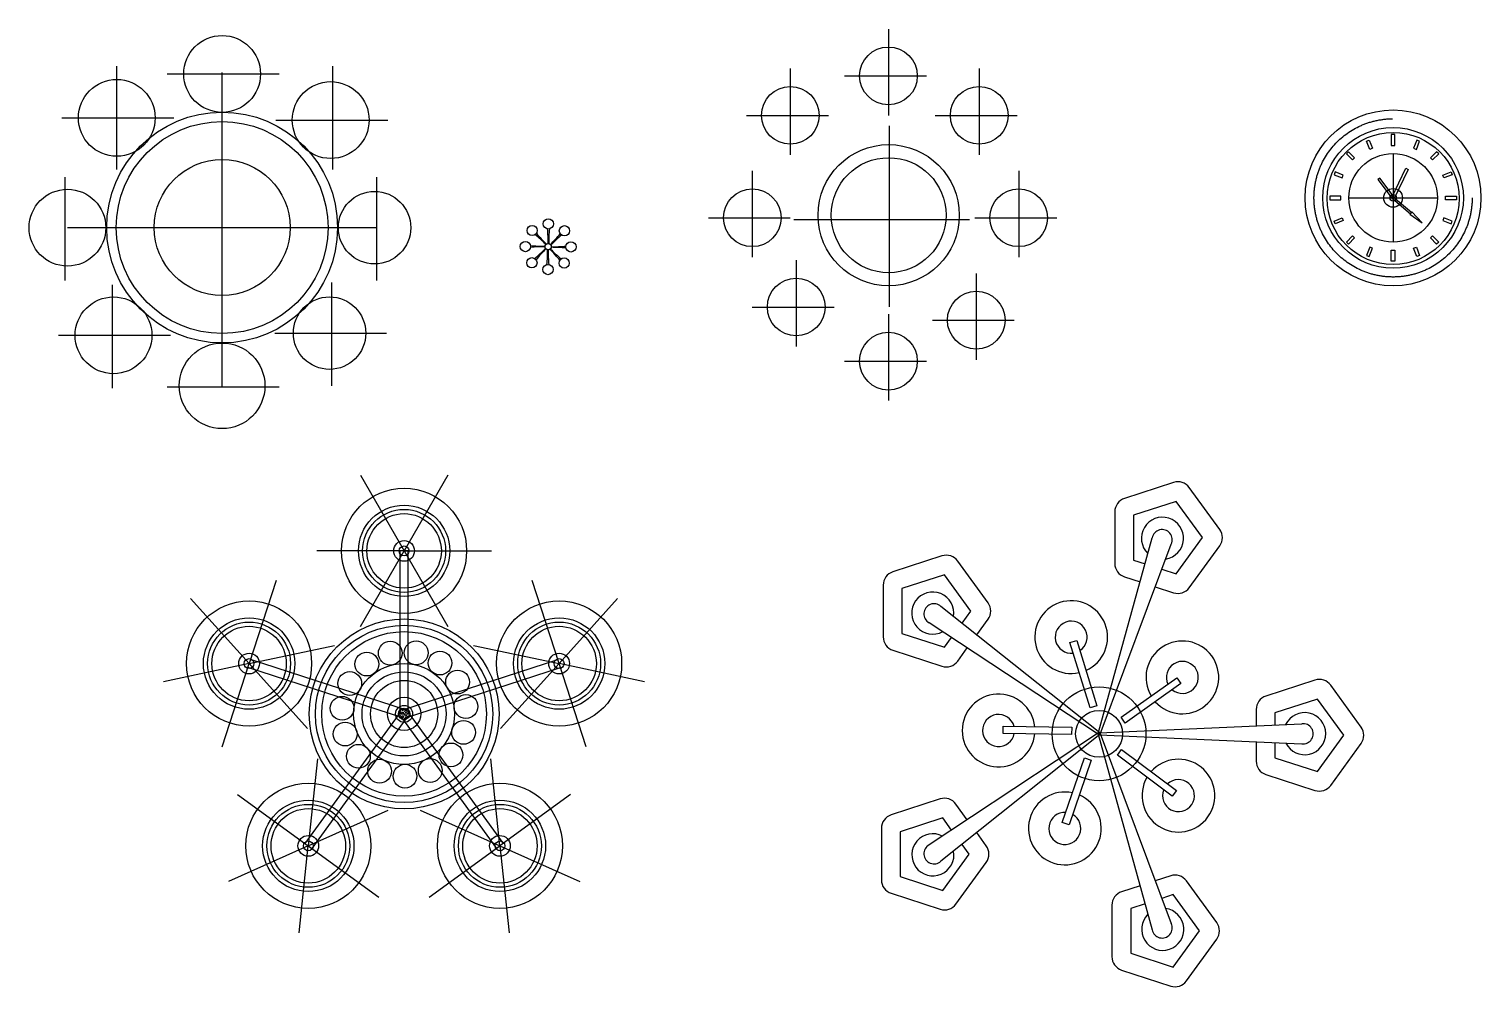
# Model space of a CAD drawing. Extents: x -42728 to 99010, y -18674 to 47645.
# Drawn here: x 91702 to 94180, y 6887 to 8523 of the extents above; entities that cross this region are included whole.
import ezdxf

# ---------------------------------------------------------------- set-up
doc = ezdxf.new("R2010")
doc.units = 0
doc.header["$LTSCALE"] = 100
doc.header["$MEASUREMENT"] = 0
doc.linetypes.add('HIDDEN', pattern=[9.524999999999999, 6.35, -3.175])
doc.layers.get('0').update_dxf_attribs({"linetype": 'CONTINUOUS'})
for name, color, linetype in [('2', 3, 'CONTINUOUS'), ('9', 9, 'CONTINUOUS'), ('PUB_TEXT', 7, 'CONTINUOUS'), ('TOTHER', 7, 'CONTINUOUS'), ('WINDOW', 2, 'CONTINUOUS'), ('家具', 223, 'CONTINUOUS')]:
    doc.layers.add(name, color=color, linetype=linetype)

# ---------------------------------------------------------------- blocks, each defined once
blk = doc.blocks.new('A$C46AA70C5')
at = {"layer": 'PUB_TEXT', "color": 3}
for p, q in [((39.97670522844419, 5.301207900694862), (39.97670522844419, -9.602270438335836e-06)), ((39.97670522844419, 5.301207900694862), (65.57031755315256, 2.65059914921585)), ((39.97670522844419, -9.602270438335836e-06), (65.57031755315256, 2.65059914921585))]:
    blk.add_line(p, q, dxfattribs=at)
blk.add_lwpolyline([(-7.476570317521691e-06, 1.411411084038264), (39.97670522844419, 1.411411084038264), (39.97670522842964, 3.88978721438616), (-7.47658486943692e-06, 3.889787214371609)], close=True, dxfattribs=at)
blk = doc.blocks.new('时钟')
at = {"layer": 'PUB_TEXT', "color": 9}
for p, q in [((177.4332008028723, -204.0581457239459), (177.4332008028723, -355.258145723943)), ((101.8332008028665, -279.6581457239445), (253.0332008028781, -279.6581457239445))]:
    blk.add_line(p, q, dxfattribs=at)
at = {"layer": 'PUB_TEXT', "color": 3}
for points in [[(174.3227767725621, -171.6581457239445), (174.3227767725621, -190.3206899058641), (180.5436248331825, -190.3206899058641), (180.5436248331825, -171.6581457239445)], [(136.9117767510033, -181.0998380277815), (142.3245744001033, -195.0141320101902), (137.6864764059865, -196.8183978932138), (132.2736787568865, -182.9041039108197)], [(217.9546248547413, -181.0998380277815), (212.5418272056413, -195.0141320101902), (217.1799251997581, -196.8183978932138), (222.5927228488581, -182.9041039108197)], [(97.73252156416129, -204.3983179408679), (108.2896508003469, -214.9554471770498), (111.8086938790511, -211.4364040983346), (101.2515646428801, -200.879274862149)], [(251.7712202090188, -200.8792748621563), (241.2140909728332, -211.4364040983419), (244.733134051552, -214.9554471770462), (255.2902632877376, -204.3983179408751)], [(76.64945082120539, -240.0585300489984), (90.5637448036141, -245.4713276980983), (92.36801068663772, -240.8332297039815), (78.45371670424356, -235.4204320548743)], [(151.409563876121, -248.5530646533043), (175.6643959930952, -280.9811372042823), (179.2020056126494, -278.3351542436067), (154.9471734956751, -245.9070816926287)], [(202.9427509829111, -231.0061556653891), (179.4291060067626, -280.6043694444161), (175.4372955989675, -278.7119220034656), (198.9509405751305, -229.1137082244459)], [(278.2169507845392, -240.0585300489984), (264.3026568021305, -245.4713276980983), (262.4983909191069, -240.8332297039815), (276.4126849015011, -235.4204320548743)], [(88.09574498479196, -276.5477216936342), (69.4332008028723, -276.5477216936342), (69.4332008028723, -282.7685697542547), (88.09574498479196, -282.7685697542547)], [(266.7706566209526, -276.5477216936342), (285.4332008028723, -276.5477216936342), (285.4332008028723, -282.7685697542547), (266.7706566209526, -282.7685697542547)], [(76.64945082120539, -319.2577613988906), (90.5637448036141, -313.8449637497906), (92.36801068663772, -318.4830617439075), (78.45371670424356, -323.8958593930147)], [(278.2169507845392, -319.2577613988906), (264.3026568021305, -313.8449637497906), (262.4983909191069, -318.4830617439075), (276.4126849015011, -323.8958593930147)], [(97.73252156416129, -354.9179735070211), (108.2896508003469, -344.3608442708392), (111.8086938790511, -347.8798873495543), (101.2515646428801, -358.4370165857399)], [(251.7712202090188, -358.4370165857326), (241.2140909728332, -347.8798873495471), (244.733134051552, -344.3608442708428), (255.2902632877376, -354.9179735070138)], [(136.9117767510033, -379.5200873286885), (142.3245744001033, -365.6057933462798), (137.6864764059865, -363.8015274632562), (132.2736787568865, -377.7158214456504)], [(174.3227767725621, -387.6581457239445), (174.3227767725621, -368.9956015420248), (180.5436248331825, -368.9956015420248), (180.5436248331825, -387.6581457239445)], [(217.9546248547413, -379.5200873286885), (212.5418272056413, -365.6057933462798), (217.1799251997581, -363.8015274632562), (222.5927228488581, -377.7158214456504)]]:
    blk.add_lwpolyline(points, close=True, dxfattribs=at)
at = {"layer": 'PUB_TEXT', "color": 2}
for radius in [150, 120]:
    blk.add_circle((177.4332008028723, -279.6581457239445), radius, dxfattribs=at)
at = {"layer": 'PUB_TEXT', "color": 9, "linetype": 'HIDDEN'}
blk.add_circle((177.4332008028723, -279.6581457239445), 135, dxfattribs=at)
at = {"layer": 'PUB_TEXT', "color": 1}
blk.add_circle((177.4332008028723, -280.6823772538555), 112.6843141092104, dxfattribs=at)
at = {"layer": 'PUB_TEXT', "color": 3}
blk.add_circle((177.4332008028723, -279.6581457239445), 75.60000000000582, dxfattribs=at)
at = {"layer": 'PUB_TEXT', "color": 9}
for radius in [15.96309411492257, 5.579426191012317]:
    blk.add_circle((177.4332008028723, -279.6581457239445), radius, dxfattribs=at)
at = {"layer": 'PUB_TEXT', "color": 3, "rotation": 319.440744749869}
blk.add_blockref('A$C46AA70C5', (175.7096964986995, -281.6719006155035), dxfattribs=at)
blk = doc.blocks.new('A$C15776382')
at = {"layer": '9'}
blk.add_blockref('时钟', (-27.43328432721319, 429.658071291502), dxfattribs=at)
blk = doc.blocks.new('A$C4D811CA7')
at = {"layer": 'TOTHER', "color": 4, "linetype": 'ByBlock'}
for p, q in [((307.3325401077891, 633.9521500450937), (307.3325401077891, 486.6955094664154)), ((139.9237031626544, 566.5635478660843), (139.9237031626544, 419.3069072874059)), ((232.3734009712498, 554.0841116454249), (372.2970964016422, 554.0841116454249)), ((462.2483419859636, 566.5636362192017), (462.2483419859636, 419.3069956405234)), ((64.96456402611511, 486.6955094664154), (204.8882594565075, 486.6955094664154)), ((387.2892028494243, 486.6955978195328), (527.2128982798167, 486.6955978195328)), ((74.95914686880133, 391.8523243082018), (74.95914686880133, 244.5956837295234)), ((529.7115052931913, 391.8523243082018), (529.7115052931913, 244.5956837295234)), ((7.732262019999325e-06, 311.9842859085329), (139.9237031626544, 311.9842859085329)), ((454.752366156652, 311.9842859085329), (594.6760615870444, 311.9842859085329)), ((149.9182860053697, 239.6039092412539), (149.9182860053697, 92.34726866257552)), ((457.2508183808968, 217.141012397231), (457.2508183808968, 69.88437181855261)), ((74.95914686883043, 159.735870841585), (214.8828422992228, 159.735870841585)), ((307.3325401077891, 147.2565229740721), (307.3325401077891, -0.0001176046062028036)), ((382.2916792443575, 137.2729739975621), (522.2153746747499, 137.2729739975621)), ((232.3734009712498, 67.38848457440326), (372.2970964016422, 67.38848457440326))]:
    blk.add_line(p, q, dxfattribs=at)
at = {"layer": 'TOTHER', "color": 2, "linetype": 'ByBlock'}
for p, q in [((308.8812368547806, 468.8414540927333), (308.8812368547806, 160.2974361944507)), ((146.1511444770586, 309.3016484449181), (445.9962949187466, 309.3016484449181))]:
    blk.add_line(p, q, dxfattribs=at)
at = {"layer": 'TOTHER', "color": 4, "linetype": 'ByBlock'}
for centre in [(307.3325401077891, 554.0841116454249), (139.9237031626544, 486.6955094664154), (462.2483419859636, 486.6955978195328), (74.95914686880133, 311.9842859085329), (529.7115052931913, 311.9842859085329), (149.9182860053697, 159.735870841585), (457.2508183808968, 137.2729739975621), (307.3325401077891, 67.38848457440326)]:
    blk.add_circle(centre, 49.24031513244778, dxfattribs=at)
at = {"layer": 'TOTHER', "color": 2, "linetype": 'ByBlock'}
for radius in [120.4944582971568, 98.09445829715683]:
    blk.add_circle((307.7370352042635, 316.3533158105856), radius, dxfattribs=at)
blk = doc.blocks.new('A$C67E4680B')
at = {"layer": '2'}
blk.add_blockref('A$C4D811CA7', (0, 0.0001588912418810651), dxfattribs=at)
blk = doc.blocks.new('A$C3BDF421B')
at = {"color": 2}
for p, q in [((149.7719684892363, 442.182403107101), (149.7719684892363, 618.3059148695465)), ((235.890771037346, 605.1901162915165), (426.8499199033977, 605.1901162915165)), ((329.5200693859515, 72.15658279519994), (329.5200693859515, 607.5049393210938)), ((518.5852851801465, 442.182403107101), (518.5852851801465, 618.3059148695465)), ((56.16449863435992, 530.2441589883238), (247.1236475004116, 530.2441589883238)), ((421.2335231709149, 526.4966379001271), (612.1926720369665, 526.4966379001271)), ((61.78097836491361, 252.943224074319), (61.78097836491361, 429.06673583675)), ((593.4712112652196, 252.943224074319), (593.4712112652196, 429.06673583675)), ((65.36292628470983, 343.1354470072547), (593.677295485264, 343.1354470072547)), ((516.7130976039334, 73.0724538390059), (516.7130976039334, 249.1959656014515)), ((142.2833841805405, 69.32519536613836), (142.2833841805405, 245.4487071285839)), ((50.54810190186254, 159.260711791474), (241.5072507679142, 159.260711791474)), ((419.3613355947018, 163.0078389566625), (610.3204844607535, 163.0078389566625)), ((235.890771037346, 71.19882460257213), (426.8499199033977, 71.19882460257213))]:
    blk.add_line(p, q, dxfattribs=at)
for centre, radius in [((329.4982408922369, 605.1902475991956), 65.52515420015166), ((149.7719684892509, 530.2442902959883), 65.52515420015166), ((514.8409930258058, 526.4967692077917), 65.52515420015166), ((329.5200693859369, 343.1354470072547), 196.9828337905274), ((329.5200693859369, 343.1354470072547), 180.7828337905274), ((329.5200693859369, 343.1354470072547), 115.9828337905274), ((65.52527051926882, 342.8786091919465), 65.52515420015362), ((589.726836112779, 342.8786091919465), 61.83068395587296), ((144.1555717567535, 159.2608430991531), 65.52515420015166), ((512.9687224515073, 163.0078389566625), 61.83068395587296), ((329.4982408922369, 73.07258514667046), 73.07245937444284)]:
    blk.add_circle(centre, radius, dxfattribs=at)
blk = doc.blocks.new('A$C6F821AD6')
at = {"layer": '2'}
blk.add_blockref('A$C3BDF421B', (0, -0.0001588912127772346), dxfattribs=at)
blk = doc.blocks.new('A$C68923405')
at = {"layer": '家具', "color": 3}
for p, q in [((335.868872312476, 780.6771448699874), (410.4262344236595, 651.5400056151193)), ((484.983596534832, 780.6771448699947), (410.4262344236595, 651.5400056151193)), ((410.4262344236595, 651.5400056151193), (261.3115102013071, 651.5400056151193)), ((335.8688723124869, 522.4028663602512), (410.4262344236595, 651.5400056151193)), ((403.2262344236624, 651.5400056151193), (403.2262344236624, 373.3545883524785)), ((417.6262344236602, 651.5400056151193), (403.2262344236624, 651.5400056151193)), ((410.4262344236595, 651.5400056151193), (559.5409586460155, 651.5400056151193)), ((410.4262344236595, 651.5400056151193), (484.9835965348429, 522.4028663602512)), ((417.6262344236602, 373.3545883524785), (417.6262344236602, 651.5400056151193)), ((191.9351644939779, 601.1351400211352), (145.8561805977333, 459.318609873917)), ((674.9962882495893, 459.318609873917), (628.9173043533447, 601.1351400211424)), ((46.07895476179328, 570.1324455822469), (145.8561805977333, 459.318609873917)), ((674.9962882495893, 459.318609873917), (774.7735140855293, 570.1324455822469)), ((145.8561805977333, 459.318609873917), (291.712390329918, 490.3213043128126)), ((529.1400785174046, 490.3213043128053), (674.9962882495893, 459.318609873917)), ((145.8561805977333, 459.318609873917), (-2.913444041041657e-05, 428.3159154350215)), ((99.77719670149963, 317.5020797266843), (145.8561805977442, 459.318609873917)), ((408.2013120641604, 366.5069814351446), (143.6312582382416, 452.4710029565904)), ((145.8561805977442, 459.318609873917), (245.6334064336734, 348.5047741655872)), ((412.6511567831622, 380.2021952697905), (148.081102957236, 466.1662167912436)), ((408.2013120641604, 380.2021952697978), (672.7713658900866, 466.1662167912364)), ((412.6511567831622, 366.5069814351446), (677.2212106090919, 452.4710029565904)), ((674.9962882495893, 459.318609873917), (575.2190624136492, 348.5047741655799)), ((820.8524979817739, 428.3159154350215), (674.9962882495893, 459.318609873917)), ((721.0752721458339, 317.5020797266843), (674.9962882495893, 459.318609873917)), ((404.6013120641692, 377.5866421689861), (241.0880263943582, 152.5299120162163)), ((400.8185189729702, 371.878936954221), (401.7185189729717, 373.437782681036)), ((401.7185212828263, 370.320101645113), (400.8185212828248, 371.8789473719262)), ((401.7185212834956, 376.5554845527549), (401.4210749379417, 377.0706767357769)), ((401.718511105908, 376.5554813446943), (403.5185111059109, 376.5554813446943)), ((401.718511105908, 373.4377898902876), (403.5185111059109, 373.4377898902876)), ((403.0115394761015, 379.6731727990973), (403.5185111059109, 379.6731727990973)), ((403.2262344236624, 373.3545883524785), (417.6262344236602, 373.3545883524785)), ((404.418521284184, 378.1143302799555), (403.5185212841825, 379.6731760067705)), ((403.5185189729746, 376.5554741346659), (404.418518972976, 378.1143198614791)), ((404.4185212835, 371.87894737231), (403.5185212834986, 373.437793099125)), ((403.5185189736439, 370.3200912270222), (404.4185189736454, 371.8789369538372)), ((406.2185189729789, 381.232011315109), (406.9173997912003, 382.4425084006907)), ((407.1185212848577, 379.6731760071616), (406.2185212848563, 381.2320217339766)), ((406.2185189736483, 374.9966284074653), (407.1185189736498, 376.5554741342803)), ((407.1185212841883, 373.4377930995124), (406.2185212841869, 374.9966388263274)), ((407.1185111059167, 379.6731727990973), (408.9185111059196, 379.6731727990973)), ((407.1185111059167, 376.5554813446943), (408.9185111059196, 376.5554813446943)), ((407.1185111059167, 373.4377898902876), (408.9185111059196, 373.4377898902876)), ((408.0057161769437, 382.790864253504), (408.9185111059196, 382.790864253504)), ((409.8185212855315, 381.2320217343677), (408.91852128553, 382.7908674611826)), ((408.9185189736527, 379.6731655879103), (409.8185189736541, 381.2320113147234)), ((409.8185212848621, 374.9966388267185), (408.9185212848606, 376.5554845535335)), ((408.9185189743293, 373.4377826802684), (409.8185189743308, 374.9966284070815)), ((411.6185189743337, 378.1143198607115), (412.5185189743352, 379.6731655875265)), ((412.5185212855358, 376.5554845539245), (411.6185212855344, 378.1143302807377)), ((411.6185189750104, 371.8789369530623), (412.5185189750118, 373.4377826798773)), ((412.5185212848664, 370.3201016462754), (411.618521284865, 371.8789473730903)), ((412.5185212862052, 382.7908674615664), (412.4669300862297, 382.8802260411594)), ((412.5185111059254, 382.790864253504), (412.8467528266774, 382.790864253504)), ((412.5185111059254, 379.6731727990973), (414.3185111059283, 379.6731727990973)), ((412.5185111059254, 376.5554813446943), (414.3185111059283, 376.5554813446943)), ((412.5185111059254, 373.4377898902876), (414.3185111059283, 373.4377898902876)), ((415.2185212862096, 378.1143302811233), (414.3185212862081, 379.6731760079383)), ((414.3185189750147, 376.5554741335072), (415.2185189750162, 378.1143198603204)), ((415.2185212855402, 371.8789473734796), (414.3185212855387, 373.4377931002946)), ((414.3185189756769, 370.3200912258617), (415.2185189756783, 371.8789369526767)), ((416.2511567831643, 377.5866421689789), (579.7644424529717, 152.5299120162163)), ((417.0185189756812, 374.9966284063048), (417.9185189756827, 376.5554741331198)), ((417.9185212862139, 373.4377931006802), (417.0185212862125, 374.9966388274934)), ((417.9185111059342, 376.5554813446943), (419.6271309623626, 376.5554813446943)), ((417.9185111059342, 373.4377898902876), (419.7185111059371, 373.4377898902876)), ((419.7185189763695, 373.4377826790987), (420.1347642845431, 374.1587407012757)), ((416.2511567831643, 369.1225345359708), (252.7378711133533, 144.0658043832082)), ((401.718511105908, 370.3200984358828), (403.5185111059109, 370.3200984358828)), ((402.872899100832, 367.2024069814779), (403.5185111059109, 367.2024069814779)), ((404.3737262888098, 365.7211516702409), (403.5185212828292, 367.2024101914831)), ((404.6013120641583, 369.1225345359635), (568.1145977339693, 144.0658043832082)), ((406.218518974325, 368.7612454998234), (407.1185189743264, 370.3200912266384)), ((407.1185212835044, 367.2024101918669), (406.2185212835029, 368.7612559186819)), ((407.1185111059167, 370.3200984358828), (408.9185111059196, 370.3200984358828)), ((407.1185111059167, 367.2024069814779), (408.9185111059196, 367.2024069814779)), ((407.4309600579218, 364.0847155270731), (408.9185111059196, 364.0847155270731)), ((409.8185212841927, 368.7612559190693), (408.9185212841912, 370.3201016458843)), ((408.918518975006, 367.2023997726192), (409.8185189750075, 368.7612454994342)), ((409.141881647527, 363.6978472393657), (408.9185212835073, 364.0847187382387)), ((411.6185189756725, 365.6435540454186), (412.5185189756739, 367.2023997722335)), ((412.518521284197, 364.0847187386262), (411.6185212841956, 365.6435644654393)), ((412.5185111059254, 370.3200984358828), (414.3185111059283, 370.3200984358828)), ((412.5185111059254, 367.2024069814779), (414.3185111059283, 367.2024069814779)), ((412.5185111059254, 364.0847155270731), (413.4215089456993, 364.0847155270731)), ((415.2185212848708, 365.6435644658322), (414.3185212848693, 367.2024101926472)), ((414.5840830456, 364.5446787788096), (415.2185189763622, 365.6435540450275)), ((417.0185189763652, 368.7612454986556), (417.9185189763666, 370.3200912254706)), ((417.9185212855446, 367.2024101930365), (417.0185212855431, 368.7612559198515)), ((417.9185111059342, 370.3200984358828), (419.6833443291471, 370.3200984358828)), ((417.9185111059342, 367.2024069814779), (417.9795699027818, 367.2024069814779)), ((262.4996817273932, 296.5957163606508), (246.9129487538521, 148.2978581997086)), ((573.9395200934705, 148.2978581997158), (558.3527871199149, 296.5957163606363)), ((126.2766027464459, 235.9452939972689), (246.9129487538594, 148.2978581997158)), ((694.5758661008877, 235.9452939972689), (573.9395200934705, 148.2978581997158)), ((246.9129487538594, 148.2978581997158), (383.1360277348103, 208.9482805630832)), ((437.7164411125013, 208.9482805630832), (573.9395200934705, 148.2978581997086)), ((246.9129487538521, 148.2978581997086), (110.6898697729011, 87.64743583632662)), ((231.3262157803183, 3.877357812598348e-08), (246.9129487538594, 148.2978581997086)), ((246.9129487538594, 148.2978581997086), (367.5492947612765, 60.65042240215553)), ((453.3031740860424, 60.65042240215553), (573.9395200934705, 148.2978581997086)), ((573.9395200934705, 148.2978581997086), (710.1625990744324, 87.64743583634117)), ((573.9395200934705, 148.2978581997086), (589.5262530670152, 3.877357812598348e-08))]:
    blk.add_line(p, q, dxfattribs=at)
for centre, radius in [((410.4262344236595, 651.5400056151193), 106.7401911862556), ((410.4262344236595, 651.5400056151193), 77.94019118625555), ((410.4262344236595, 651.5400056151193), 70.74019118625556), ((410.4262344236595, 651.5400056151193), 63.54019118625555), ((410.4262344236595, 651.540005615112), 17.67744745368837), ((410.4262344236595, 651.540005615112), 8.368785818964245), ((145.8561805977333, 459.3186098739097), 106.7401911862556), ((674.9962882495784, 459.3186098739243), 106.7401911862556), ((145.8561805977333, 459.3186098739097), 77.94019118625555), ((145.8561805977333, 459.3186098739097), 70.74019118625556), ((145.8561805977333, 459.3186098739097), 63.54019118625555), ((410.4262344236595, 373.3545883524785), 162), ((410.4262344236595, 373.3545883524785), 151.2), ((674.9962882495784, 459.3186098739243), 77.94019118625555), ((674.9962882495784, 459.3186098739243), 70.74019118625556), ((674.9962882495784, 459.3186098739243), 63.54019118625555), ((410.4262344236595, 373.3545883524785), 140.4), ((386.856781853814, 476.9890445167912), 20.30500065310466), ((431.046398896593, 477.6159350540474), 20.30500065310466), ((145.8561805977442, 459.318609873917), 17.67744745368837), ((346.7425372820653, 458.4428150192398), 20.30500065310466), ((471.6706021737082, 460.215091562015), 20.30500065310466), ((674.9962882495893, 459.318609873917), 17.67744745368837), ((145.8561805977442, 459.318609873917), 8.368785818964245), ((410.4262344236595, 373.3545883524785), 86.0916776474286), ((501.7050978792286, 427.7952779621555), 20.30500065310466), ((674.9962882495893, 459.318609873917), 8.368785818964245), ((317.6397824943997, 425.1840581287615), 20.30500065310466), ((410.4262344236595, 373.3545883524785), 71.69167764742859), ((410.4262344236595, 373.3545883524785), 57.29167764742859), ((304.5806481836771, 382.9635150579634), 20.30500065310466), ((410.4262344236595, 373.3545883524785), 28.49167764742859), ((515.956648850839, 385.9621745506229), 20.30500065310466), ((410.4262344236595, 373.3545883524785), 14.51684301050962), ((410.4262344236595, 373.3545883524785), 9.741776604289191), ((309.8231773108637, 339.0815012654566), 20.30500065310466), ((511.9610324542809, 341.9491049491262), 20.30500065310466), ((490.4091270635363, 303.3663287379241), 20.30500065310466), ((332.4608889629162, 301.125615591518), 20.30500065310466), ((368.5795171380778, 275.6587754875654), 20.30500065310466), ((411.9338228973938, 267.0844289665547), 20.30500065310466), ((455.0274529135968, 276.8851584374497), 20.30500065310466), ((246.9129487538594, 148.2978581997086), 106.7401911862556), ((573.9395200934705, 148.2978581997086), 106.7401911862556), ((246.9129487538594, 148.2978581997086), 77.94019118625555), ((573.9395200934705, 148.2978581997086), 77.94019118625555), ((246.9129487538594, 148.2978581997086), 70.74019118625556), ((246.9129487538594, 148.2978581997086), 63.54019118625555), ((573.9395200934705, 148.2978581997086), 70.74019118625556), ((573.9395200934705, 148.2978581997086), 63.54019118625555), ((246.9129487538412, 148.2978581997086), 17.67744745368837), ((246.9129487538412, 148.2978581997086), 8.368785818964245), ((573.9395200934705, 148.2978581997086), 17.67744745368837), ((573.9395200934705, 148.2978581997086), 8.368785818964245)]:
    blk.add_circle(centre, radius, dxfattribs=at)
blk = doc.blocks.new('A$C08BE5CFD')
at = {"layer": '家具', "color": 3}
for centre, radius in [((20.33218146204672, 75.39993156204628), 8.718619914410061), ((47.95248159528637, 86.59617156425861), 8.718619914410061), ((75.3999203472631, 74.98260727099353), 8.718619914410061), ((8.71861716877902, 47.95249281006852), 8.718619914410061), ((47.65738875912939, 47.6573999739112), 5.390199726018207), ((86.59616034947612, 47.36230713775399), 8.718619914410061), ((19.91485717099204, 20.33219267682887), 8.718619914410061), ((74.98259605621206, 19.91486838577612), 8.718619914410061), ((47.36229592297241, 8.718628383563782), 8.718619914410061)]:
    blk.add_circle(centre, radius, dxfattribs=at)
for centre, start, end in [((-262.8783506620603, 52.28654412202229), 0.1403157454187767, 4.743877372517058), ((359.2407768708654, 52.28654412202229), 175.2408516108491, 179.8762429587616), ((43.02824461101773, 359.2407880856495), 265.2408516108182, 269.8762429587292), ((-175.1978376045918, -168.6512279533696), 45.14031574535858, 49.74387737258913), ((264.7068161797979, 271.2534258310204), 220.2408516108337, 224.876242958703), ((-168.6512391681536, 270.5126263376305), 315.1403157454324, 319.743877372544), ((271.2534146162361, -169.3920274467595), 130.2408516108938, 134.8762429587351), ((43.02824461101773, -262.8783394472759), 90.14031574543809, 94.74387737242675), ((-175.938637097981, 264.706827394582), 310.2408516108937, 314.8762429587351), ((263.9660166864087, -175.1978263898083), 135.1403157454324, 139.743877372544), ((-263.9259993526102, 43.02825582580022), 355.2408516108491, 359.8762429587616), ((358.1931281803154, 43.0282558258001), 180.1403157454188, 184.7438773725171), ((-169.3920386615428, -175.938625883198), 40.2408516108337, 44.876242958703), ((270.5126151228469, 263.9660279011919), 225.1403157453586, 229.7438773725891), ((52.28653290723742, -263.9259881378269), 85.2408516108182, 89.87624295872914), ((52.28653290723742, 358.1931393950983), 270.1403157454381, 274.7438773724267)]:
    blk.add_arc(centre, 310.6023359897246, start, end, dxfattribs=at)
blk = doc.blocks.new('A$C17A04DCF')
for p, q in [((498.6929768226692, 859.1282731792608), (414.9086336133187, 831.9050898346186)), ((577.3073643811513, 779.1385435648999), (525.5257925526821, 850.4097628432219)), ((503.0536565976799, 826.8983527515093), (430.3250414783251, 803.2673932194893)), ((548.0024126961944, 765.0316975099131), (503.0536565976799, 826.8983527515093)), ((398.3250414783251, 809.0797334435347), (398.3250414783251, 720.9836615762479)), ((430.3250414783251, 803.2673932194893), (430.3250414783251, 726.7960018003223)), ((369.7917876256397, 430.915853436848), (462.1744754569954, 764.6316131194335)), ((373.2181789723691, 429.8025514012998), (494.6322165297461, 754.0854537496789)), ((503.0536565976799, 703.1650422682733), (548.0024126961944, 765.0316975099131)), ((525.5257925526821, 679.6536321765607), (577.3073643811513, 750.9248514548681)), ((103.3925513903378, 733.8676417172983), (19.60820818092907, 706.644458372627)), ((182.0069389488199, 653.8779121029229), (130.2253671203507, 725.1491313812303)), ((430.3250414783251, 726.7960018003223), (449.9364272594103, 720.4238762896139)), ((107.7532311653486, 701.6377212895468), (35.02461604593555, 678.0067617575269)), ((152.7019872638048, 639.771066047907), (107.7532311653486, 701.6377212895468)), ((414.9086336133187, 698.158305185164), (441.3906438273261, 689.5537784708004)), ((478.5483497537789, 711.1272991240994), (503.0536565976799, 703.1650422682733)), ((3.024616045935545, 683.8191019815431), (3.024616045935545, 595.7230301142708)), ((35.02461604593555, 678.0067617575269), (35.02461604593555, 601.5353703383162)), ((467.3170455458458, 681.1297799000031), (498.6929768226692, 670.9351218405218)), ((372.5637964545167, 431.8165337034889), (101.6714300138992, 647.4970731030489)), ((370.4461701434921, 428.9018711346589), (81.6114428328583, 619.8868694222047)), ((137.5568747295183, 618.9256069722333), (152.7019872638048, 639.771066047907)), ((162.6155469910591, 598.974258689429), (182.0069389488199, 625.664219992891)), ((35.02461604593555, 601.5353703383162), (107.7532311653486, 577.9044108062963)), ((19.60820818092907, 572.8976737231869), (103.3925513903378, 545.6744903785157)), ((107.7532311653486, 577.9044108062963), (119.8737341445521, 594.586851973917)), ((130.2253671203507, 554.3930007145836), (146.5921495230286, 576.9199441099636)), ((321.6448127342155, 586.1759698548276), (333.2510249566403, 589.7653642066152)), ((356.1194329268765, 474.7031922690667), (321.6448127342155, 586.1759698548276)), ((333.2510249566403, 589.7653642066152), (367.7256451493013, 478.2925866208834)), ((408.9242272715783, 458.6947768193068), (504.2878952698666, 525.9290716845289)), ((504.2878952698666, 525.9290716845289), (511.2881289747311, 516.0000917751031)), ((739.9774659521063, 521.8828915255008), (656.1931227426976, 494.6597081808295)), ((511.2881289747311, 516.0000917751031), (415.9244609764428, 448.7657969098809)), ((818.5918535105884, 441.8931619111254), (766.8102816821192, 513.1643811894328)), ((367.7256451493013, 478.2925866208834), (356.1194329268765, 474.7031922690667)), ((639.6095306077041, 471.8343517897456), (639.6095306077041, 443.9895184278002)), ((744.3381457271171, 489.6529710977202), (671.6095306077041, 466.0220115657003)), ((789.2869018255733, 427.7863158561095), (744.3381457271171, 489.6529710977202)), ((371.5049832990044, 432.1605629523556), (717.4353516614647, 447.4232467301345)), ((415.9244609764428, 448.7657969098809), (408.9242272715783, 458.6947768193068)), ((671.6095306077041, 466.0220115657003), (671.6095306077041, 445.4013802518757)), ((370.4461701434921, 431.8165337034889), (81.6114428328583, 240.8315354159431)), ((372.5637964545167, 428.9018711346589), (101.6714300138992, 213.2213317350988)), ((207.9067912342143, 431.0893914460767), (208.0795911634923, 443.2367390639129)), ((324.576946260815, 429.429720942936), (207.9067912342143, 431.0893914460767)), ((208.0795911634923, 443.2367390639129), (324.7497461900348, 441.5770685608013)), ((324.7497461900348, 441.5770685608013), (324.576946260815, 429.429720942936)), ((369.7917876256397, 429.8025514012998), (462.1744754569954, 96.08679171871427)), ((371.5049832990044, 428.5578418857922), (371.5049832990044, 432.1605629523556)), ((371.5049832990044, 428.5578418858213), (717.4353516614647, 413.2951581080133)), ((373.2181789723691, 430.915853436848), (494.6322165297461, 106.6329510884689)), ((744.3381457271171, 365.9196606144988), (789.2869018255733, 427.7863158561095)), ((402.7370684158523, 393.801719229742), (410.0168982794858, 403.5275606391815)), ((410.0168982794858, 403.5275606391815), (503.429506586981, 333.6078624897791)), ((639.6095306077041, 416.7288864103766), (639.6095306077041, 383.7382799224733)), ((671.6095306077041, 415.3170245862721), (671.6095306077041, 389.5506201465187)), ((766.8102816821192, 342.4082505227861), (818.5918535105884, 413.6794698010935)), ((308.7564946768107, 278.9117959694277), (346.3879957633326, 389.3588407741199)), ((357.8874117562082, 385.4407614249076), (320.2559106697445, 274.9937166202153)), ((346.3879957633326, 389.3588407741199), (357.8874117562082, 385.4407614249076)), ((496.1496767233475, 323.8820210803397), (402.7370684158523, 393.801719229742)), ((671.6095306077041, 389.5506201465187), (744.3381457271171, 365.9196606144988)), ((656.1931227426976, 360.9129235313894), (739.9774659521063, 333.6897401867182)), ((503.429506586981, 333.6078624897791), (496.1496767233475, 323.8820210803397)), ((100.3679418352549, 319.2069323677142), (16.58359862590441, 291.9837490230429)), ((146.5921495230286, 283.7984607281842), (127.2007575652678, 310.4884220316462)), ((104.7286216102657, 286.9770119399627), (32.00000649091089, 263.3460524079137)), ((119.8737341445521, 266.1315528642599), (104.7286216102657, 286.9770119399627)), ((320.2559106697445, 274.9937166202153), (308.7564946768107, 278.9117959694277)), ((6.490910891443491e-06, 269.158392631959), (6.490910891443491e-06, 181.0623207646868)), ((32.00000649091089, 263.3460524079137), (32.00000649091089, 186.8746609887321)), ((178.982329393737, 239.2172027533388), (162.6155469910591, 261.7441461487188)), ((104.7286216102657, 163.2437014567122), (149.6773777087219, 225.1103566983229)), ((149.6773777087219, 225.1103566983229), (137.5568747295183, 241.7927978659436)), ((127.2007575652678, 139.7322913649996), (178.982329393737, 211.003510643307)), ((32.00000649091089, 186.8746609887321), (104.7286216102657, 163.2437014567122)), ((493.7990557598532, 188.1931516525083), (467.3170455458458, 179.5886249381447)), ((572.4134433183353, 108.203422038162), (520.6318714898662, 179.4746413164694)), ((16.58359862590441, 158.2369643736029), (100.3679418352549, 131.0137810289316)), ((441.3906438273843, 171.1646263673474), (410.0147125505027, 160.9699683078661)), ((498.159735534864, 155.9632312247568), (478.5483497537789, 149.5911057140484)), ((543.1084916333784, 94.09657598314607), (498.159735534864, 155.9632312247568)), ((393.4311204155092, 138.1446119167822), (393.4311204155092, 50.04854004950994)), ((449.9364272594103, 140.294528548563), (425.4311204155092, 132.3322716927369)), ((425.4311204155092, 132.3322716927369), (425.4311204155092, 55.86088027355527)), ((498.159735534864, 32.22992074150625), (543.1084916333784, 94.09657598314607)), ((520.6318714898662, 8.718510649822747), (572.4134433183935, 79.98972992813015)), ((425.4311204155092, 55.86088027355527), (498.159735534864, 32.22992074150625)), ((410.0147125505027, 27.22318365842602), (493.7990557599114, 3.137547537335195e-07))]:
    blk.add_line(p, q)
for radius in [80, 40]:
    blk.add_circle((371.5049832990044, 430.3592024190739), radius)
for centre, radius, start, end in [((506.1093846876756, 836.302916788206), 23.99999999999483, 36.00000000003942, 107.9999999999954), ((422.3250414783251, 809.0797334435347), 23.99999999999825, 107.9999999999954, 180), ((479.6828716122545, 764.0512412528487), 35.94288938988372, 278.5998164563707, 226.2470910465164), ((479.1289236876182, 761.5916319591206), 17.22483092110883, 334.1652797256802, 169.8347202743782), ((557.8909565161448, 765.0316975099131), 23.99999999999991, 323.9999999999606, 36.00000000003942), ((110.8089592553442, 711.0422853262144), 23.99999999999991, 36.00000000003942, 107.9999999999954), ((422.3250414783251, 720.983661576277), 24, 180, 252.0000000000046), ((27.02461604593555, 683.8191019815722), 23.99999999999483, 107.9999999999954, 180), ((87.57380123471376, 636.3589989057373), 35.94288938988372, 350.5998164564638, 298.2470910464966), ((506.1093846876756, 693.7604782316057), 24, 252.0000000000046, 323.9999999999606), ((89.7418493583682, 635.07210205104), 17.22483092110883, 46.16527972563706, 241.8347202742921), ((162.5905310838134, 639.7710660479361), 24, 323.9999999999606, 36.00000000003942), ((323.922498699103, 595.2702254860351), 62.08871397059411, 293.923722887166, 282.6928288934749), ((323.922498699103, 595.2702254860351), 27.31900549712591, 302.6521835293983, 276.9313161330678), ((27.02461604593555, 595.7230301142708), 23.99999999999825, 180, 252.0000000000046), ((513.6408900197712, 526.573143146773), 62.08871397059411, 221.9237228871826, 210.6928288934914), ((110.8089592553442, 568.4998467696287), 24, 252.0000000000046, 323.9999999999606), ((513.6408900197712, 526.573143146773), 27.31900549712591, 230.6521835293138, 204.931316133101), ((747.3938738171128, 499.0575351344169), 23.99999999999825, 36.00000000003942, 107.9999999999954), ((199.9614838263369, 436.0658790662865), 62.08871397059411, 5.923722887209575, 354.6928288935393), ((663.6095306077041, 471.8343517897456), 24, 107.9999999999954, 180), ((199.9614838263369, 436.0658790662865), 27.31900549712591, 14.65218352937942, 348.9313161329727), ((722.2937771720462, 430.5924277069726), 35.94288938988372, 206.5998164564482, 154.2470910464403), ((719.7833704029908, 430.3592024190739), 17.22483092110883, 262.1652797256738, 97.83472027432622), ((799.1754456455819, 427.7863158561095), 23.99999999999483, 323.9999999999606, 36.00000000003942), ((506.9322892741184, 324.9116649133948), 62.08871397059411, 149.9237228870878, 138.6928288934376), ((663.6095306077041, 383.7382799224733), 24, 180, 252.0000000000046), ((506.9322892741184, 324.9116649133948), 27.31900549712591, 158.652183529427, 132.9313161330939), ((313.0677546756924, 268.9750994829092), 62.08871397059411, 77.9237228871482, 66.6928288934556), ((747.3938738171128, 356.5150965778021), 23.99999999999991, 252.0000000000046, 323.9999999999606), ((107.7843497002614, 296.3815759766303), 24, 36.00000000003942, 107.9999999999954), ((24.00000649085268, 269.1583926319881), 23.99999999999991, 107.9999999999954, 180), ((313.0677546756924, 268.9750994829092), 27.31900549712591, 86.65218352934241, 60.93131613303529), ((87.84797400404932, 223.9820394896242), 35.94288938988372, 62.59981645635169, 10.24709104634618), ((89.7418493583682, 225.6463027871368), 17.22483092110883, 118.1652797257079, 313.834720274363), ((159.5659215287305, 225.110356698352), 24, 323.9999999999606, 36.00000000003942), ((24.00000649085268, 181.0623207646868), 23.99999999999483, 180, 252.0000000000046), ((501.2154636248597, 165.3677952614244), 24, 36.00000000003942, 107.9999999999954), ((417.4311204155092, 138.1446119167822), 24, 107.9999999999954, 180), ((107.7843497002614, 153.8391374200446), 23.99999999999825, 252.000000000054, 323.9999999999606), ((480.1264924718998, 96.81130474024485), 35.94288938988372, 134.5998164563729, 82.24709104644695), ((479.1289236876182, 99.12677287902716), 17.22483092110883, 190.1652797256218, 25.83472027431984), ((552.9970354533871, 94.09657598314607), 23.99999999999825, 323.9999999999606, 36.00000000003942), ((417.4311204155092, 50.04854004950994), 23.99999999999991, 180, 252.000000000054), ((501.2154636248597, 22.82535670483867), 23.99999999999483, 252.0000000000046, 323.9999999999606)]:
    blk.add_arc(centre, radius, start, end)

msp = doc.modelspace()

# ---------------------------------------------------------------- block references
for name, p in [('A$C08BE5CFD', (92540.05728407911, 8103.961972265097)), ('A$C68923405', (91931.42404199022, 6981.215689188579)), ('A$C17A04DCF', (93156.47972166678, 6890.315867320576))]:
    msp.add_blockref(name, p)
at = {"layer": 'PUB_TEXT', "color": 3}
msp.add_blockref('A$C15776382', (93879.74336399067, 8084.97691127166), dxfattribs=at)
at = {"layer": 'WINDOW', "color": 3}
for name, p in [('A$C6F821AD6', (91701.7113144811, 7841.267831365709)), ('A$C67E4680B', (92861.10137691326, 7889.072604117231))]:
    msp.add_blockref(name, p, dxfattribs=at)

doc.saveas('drawing.dxf')
